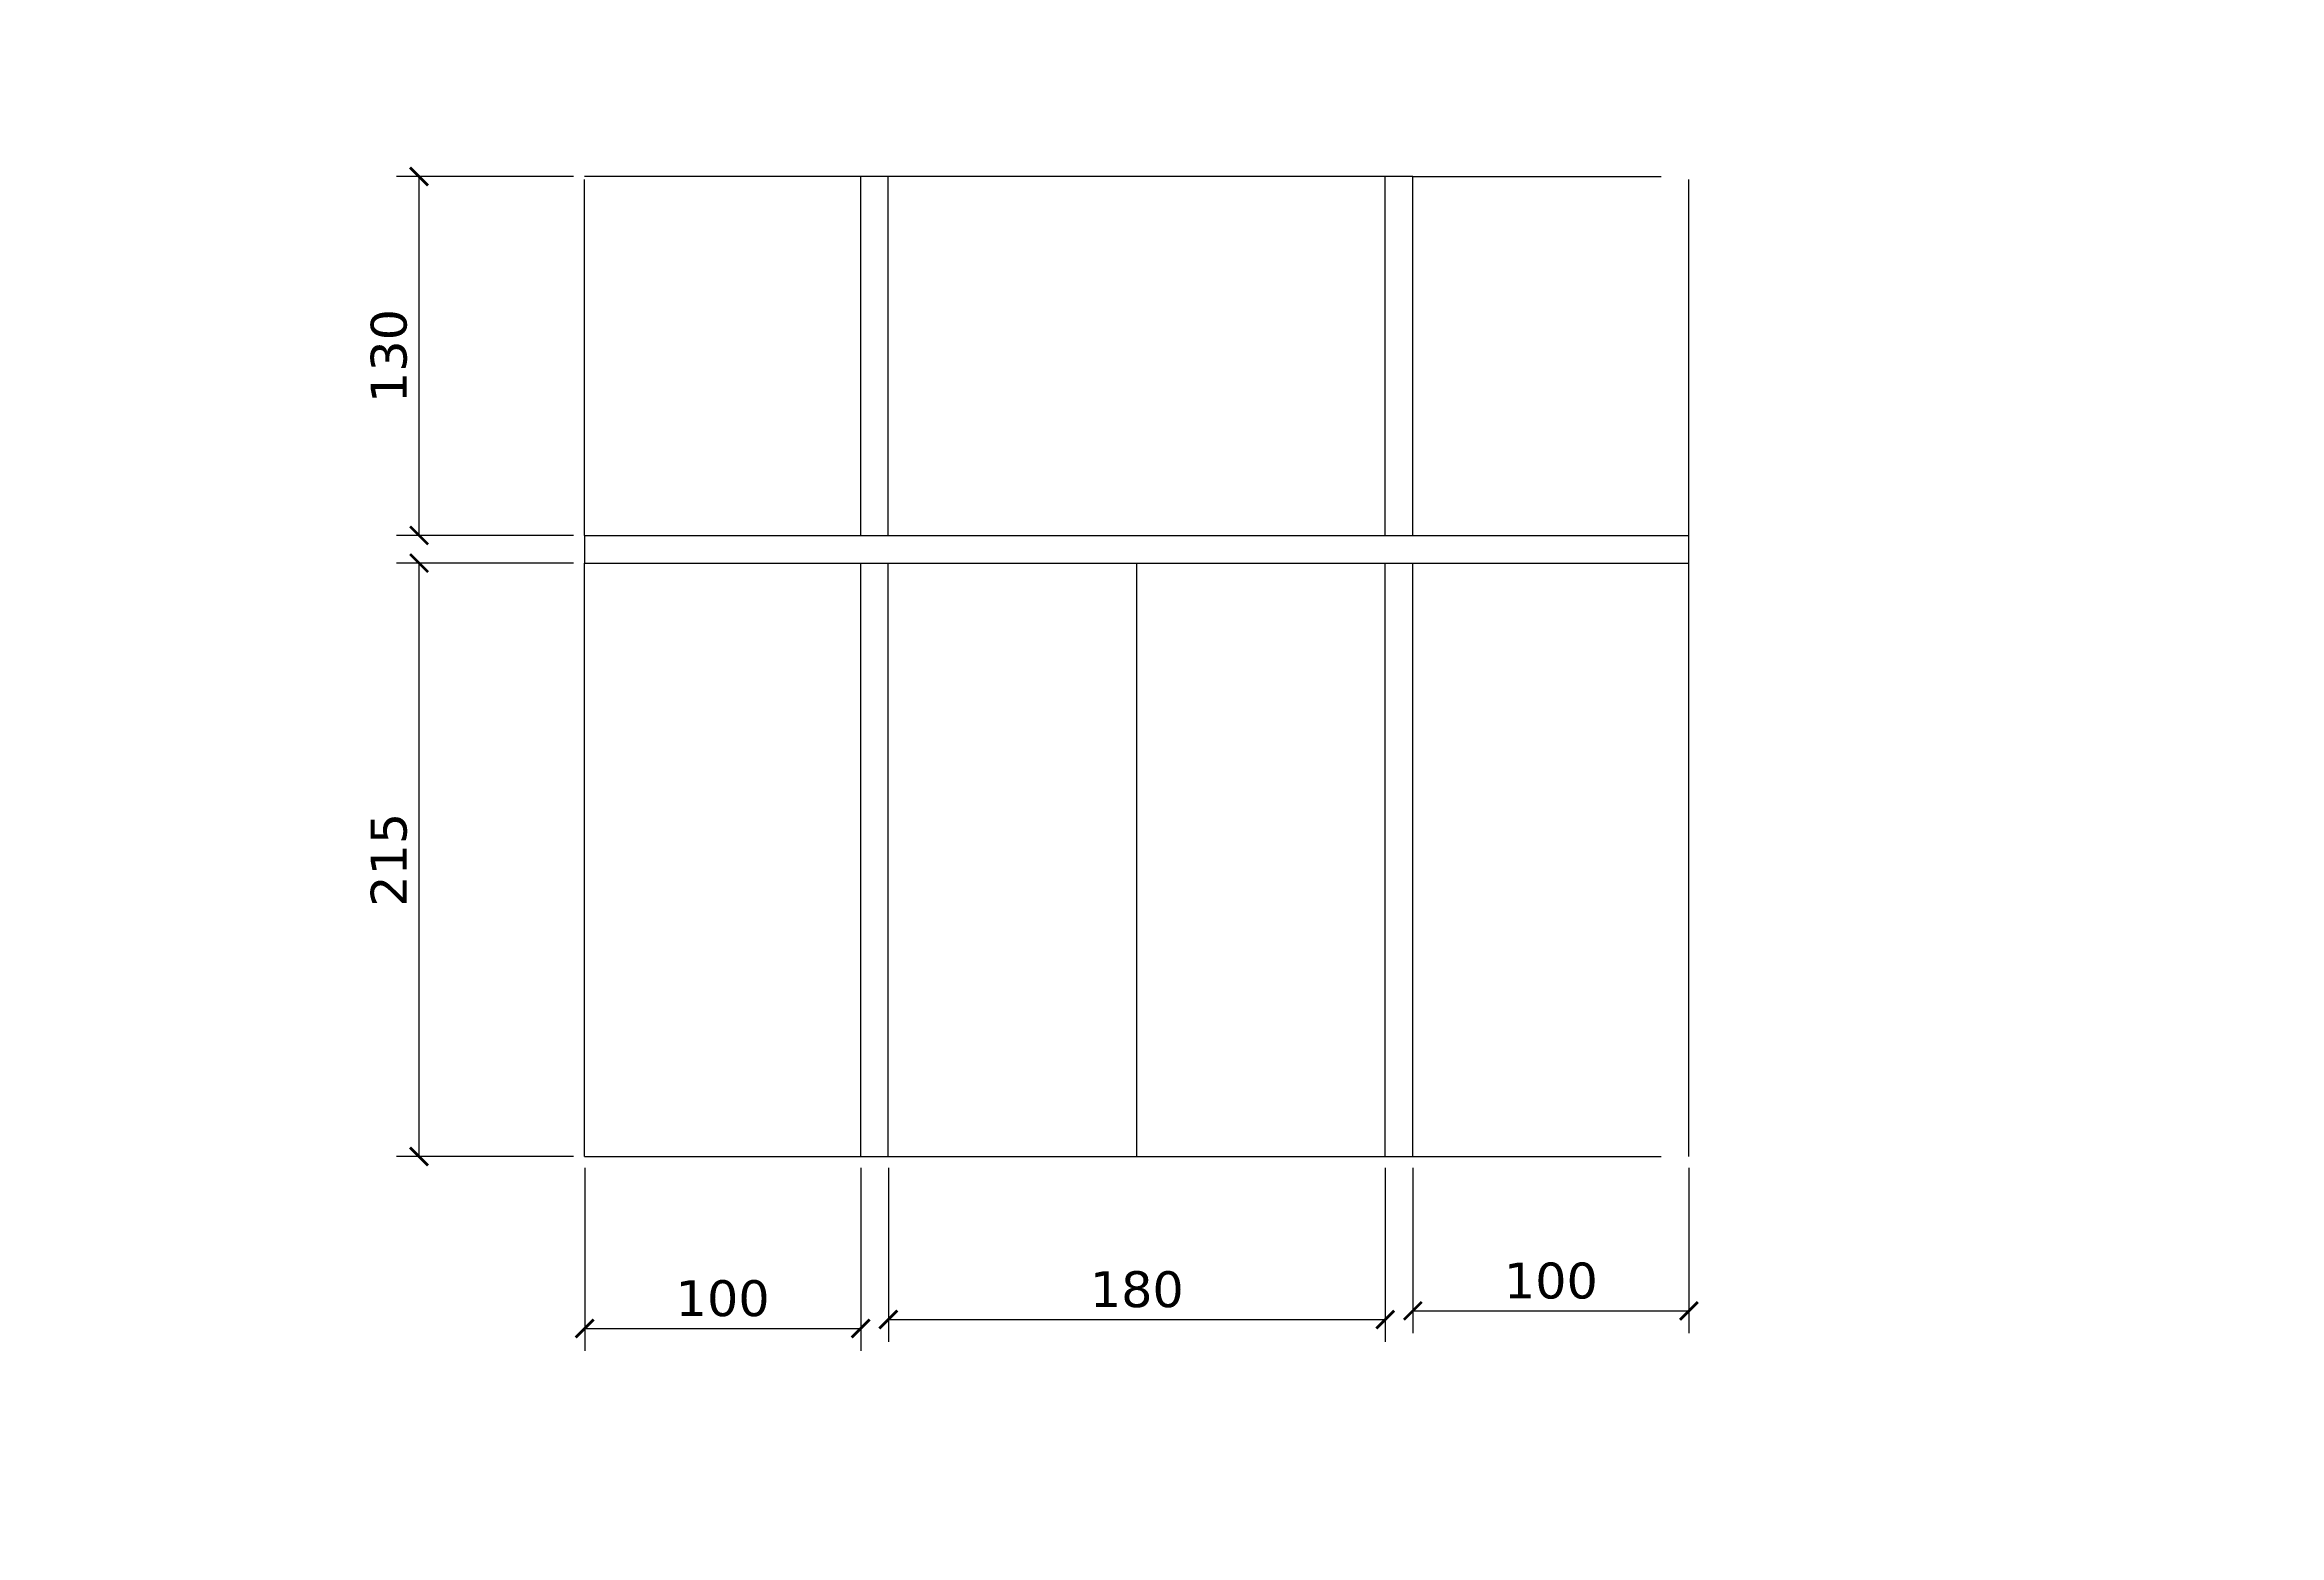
# Paper-space layout 'FaçadeSud' of a CAD drawing. Header units: centimetres, sheet in millimetres. Extents: x -72 to 333, y 0 to 270.
# The model-space entities are those that its viewports show. They can reach past a viewport. Long polylines and large blocks are cut down to what shows.
import ezdxf

# ---------------------------------------------------------------- set-up
doc = ezdxf.new("R2010")
doc.units = ezdxf.units.CM
doc.header["$PDMODE"] = 34
doc.header["$PDSIZE"] = 100
for name, color, linetype in [('Dimensions', 6, 'Continuous'), ('Portes', 3, 'Continuous'), ('VIEWPORT', 7, 'Continuous')]:
    doc.layers.add(name, color=color, linetype=linetype)
doc.layers.get('VIEWPORT').off()
doc.styles.add('Seb', font='Verdana.ttf')
doc.dimstyles.new('d', dxfattribs={"dimtxt": 1, "dimasz": 1, "dimexe": 1.25, "dimexo": 0.625, "dimtad": 1, "dimdec": 1, "dimlfac": 0.1, "dimtxsty": 'Seb', "dimblk": 'ARCHTICK', "dimblk1": 'ARCHTICK', "dimblk2": 'ARCHTICK', "dimcen": 2.5, "dimclrd": 256, "dimclre": 256, "dimadec": 0, "dimazin": 0, "dimtfac": 1, "dimtdec": 1, "dimtmove": 0, "dimatfit": 3, "dimldrblk": 'ARCHTICK', "dimfxl": 1, "dimlwd": -1, "dimlwe": -1, "dimarcsym": 0})

# ---------------------------------------------------------------- blocks, each defined once
blk = doc.blocks.new('_ArchTick')
at = {"color": 0, "linetype": 'ByBlock', "const_width": 0.15}
blk.add_lwpolyline([(-0.5, -0.5), (0.5, 0.5)], dxfattribs=at)
blk = doc.blocks.new('*D356')
at = {"layer": 'Defpoints', "color": 0}
for p in [(286071.7, 90112.8), (287071.7, 90112.8), (287071.7, 89489.9)]:
    blk.add_point(p, dxfattribs=at)
at = {"layer": 'Dimensions'}
for p, q in [((286071.7, 90072.1), (286071.7, 89408.7)), ((287071.7, 90072.1), (287071.7, 89408.7)), ((286071.7, 89489.9), (287071.7, 89489.9))]:
    blk.add_line(p, q, dxfattribs=at)
at = {"layer": 'Dimensions', "xscale": 65, "yscale": 65, "zscale": 65, "rotation": 180}
blk.add_blockref('_ArchTick', (286071.7, 89489.9), dxfattribs=at)
at = {"layer": 'Dimensions', "xscale": 65, "yscale": 65, "zscale": 65}
blk.add_blockref('_ArchTick', (287071.7, 89489.9), dxfattribs=at)
at = {"layer": 'Dimensions', "color": 0, "insert": (286571.7, 89598.6), "char_height": 130, "attachment_point": 5, "style": 'Seb'}
blk.add_mtext('100', dxfattribs=at)
blk = doc.blocks.new('*D357')
at = {"layer": 'Defpoints', "color": 0}
for p in [(287171.7, 90112.8), (288971.7, 90112.8), (288971.7, 89522.4)]:
    blk.add_point(p, dxfattribs=at)
at = {"layer": 'Dimensions'}
for p, q in [((287171.7, 90072.1), (287171.7, 89441.2)), ((288971.7, 90072.1), (288971.7, 89441.2)), ((287171.7, 89522.4), (288971.7, 89522.4))]:
    blk.add_line(p, q, dxfattribs=at)
at = {"layer": 'Dimensions', "xscale": 65, "yscale": 65, "zscale": 65, "rotation": 180}
blk.add_blockref('_ArchTick', (287171.7, 89522.4), dxfattribs=at)
at = {"layer": 'Dimensions', "xscale": 65, "yscale": 65, "zscale": 65}
blk.add_blockref('_ArchTick', (288971.7, 89522.4), dxfattribs=at)
at = {"layer": 'Dimensions', "color": 0, "insert": (288071.7, 89631.1), "char_height": 130, "attachment_point": 5, "style": 'Seb'}
blk.add_mtext('180', dxfattribs=at)
blk = doc.blocks.new('*D358')
at = {"layer": 'Defpoints', "color": 0}
for p in [(289071.7, 90112.8), (290071.7, 90112.8), (290071.7, 89553.7)]:
    blk.add_point(p, dxfattribs=at)
at = {"layer": 'Dimensions'}
for p, q in [((289071.7, 90072.1), (289071.7, 89472.5)), ((290071.7, 90072.1), (290071.7, 89472.5)), ((289071.7, 89553.7), (290071.7, 89553.7))]:
    blk.add_line(p, q, dxfattribs=at)
at = {"layer": 'Dimensions', "xscale": 65, "yscale": 65, "zscale": 65, "rotation": 180}
blk.add_blockref('_ArchTick', (289071.7, 89553.7), dxfattribs=at)
at = {"layer": 'Dimensions', "xscale": 65, "yscale": 65, "zscale": 65}
blk.add_blockref('_ArchTick', (290071.7, 89553.7), dxfattribs=at)
at = {"layer": 'Dimensions', "color": 0, "insert": (289571.7, 89662.5), "char_height": 130, "attachment_point": 5, "style": 'Seb'}
blk.add_mtext('100', dxfattribs=at)
blk = doc.blocks.new('*D359')
at = {"layer": 'Defpoints', "color": 0}
for p in [(285471.7, 92262.8), (286071.7, 92262.8), (286071.7, 90112.8)]:
    blk.add_point(p, dxfattribs=at)
at = {"layer": 'Dimensions'}
for p, q in [((286031.1, 92262.8), (285390.4, 92262.8)), ((285471.7, 90112.8), (285471.7, 92262.8)), ((286031.1, 90112.8), (285390.4, 90112.8))]:
    blk.add_line(p, q, dxfattribs=at)
at = {"layer": 'Dimensions', "xscale": 65, "yscale": 65, "zscale": 65}
for p, rotation in [((285471.7, 92262.8), 90), ((285471.7, 90112.8), 270)]:
    blk.add_blockref('_ArchTick', p, dxfattribs=dict(at, rotation=rotation))
at = {"layer": 'Dimensions', "color": 0, "insert": (285362.9, 91187.8), "char_height": 130, "attachment_point": 5, "rotation": 90, "style": 'Seb'}
blk.add_mtext('215', dxfattribs=at)
blk = doc.blocks.new('*D360')
at = {"layer": 'Defpoints', "color": 0}
for p in [(285471.7, 93662.8), (286071.7, 93662.8), (286071.7, 92362.8)]:
    blk.add_point(p, dxfattribs=at)
at = {"layer": 'Dimensions'}
for p, q in [((286031.1, 93662.8), (285390.4, 93662.8)), ((285471.7, 92362.8), (285471.7, 93662.8)), ((286031.1, 92362.8), (285390.4, 92362.8))]:
    blk.add_line(p, q, dxfattribs=at)
at = {"layer": 'Dimensions', "xscale": 65, "yscale": 65, "zscale": 65}
for p, rotation in [((285471.7, 93662.8), 90), ((285471.7, 92362.8), 270)]:
    blk.add_blockref('_ArchTick', p, dxfattribs=dict(at, rotation=rotation))
at = {"layer": 'Dimensions', "color": 0, "insert": (285362.9, 93012.8), "char_height": 130, "attachment_point": 5, "rotation": 90, "style": 'Seb'}
blk.add_mtext('130', dxfattribs=at)

msp = doc.modelspace()

# ---------------------------------------------------------------- linework, layer by layer
at = {"layer": 'Portes'}
for p, q in [((289071.68, 93662.76), (286071.68, 93662.76)), ((287071.68, 92362.76), (287071.68, 93662.76)), ((287171.68, 92362.76), (287171.68, 93662.76)), ((288971.68, 92362.76), (288971.68, 93662.76)), ((289071.68, 92362.76), (289071.68, 93662.76)), ((289071.68, 93662.76), (289971.68, 93662.76)), ((286071.68, 92362.76), (286071.68, 93652.76)), ((290071.68, 92362.76), (290071.68, 93652.76)), ((286071.68, 92362.76), (286971.68, 92362.76)), ((286071.68, 92362.76), (286071.68, 92262.76)), ((286971.68, 92362.76), (287171.68, 92362.76)), ((287171.68, 92362.76), (288971.68, 92362.76)), ((288971.68, 92362.76), (289171.68, 92362.76)), ((289071.68, 92362.76), (290071.68, 92362.76)), ((290071.68, 92262.76), (290071.68, 92362.76)), ((286071.68, 92262.76), (286971.68, 92262.76)), ((286071.68, 90112.76), (286071.68, 92262.76)), ((286971.68, 92262.76), (287171.68, 92262.76)), ((287071.68, 90112.76), (287071.68, 92262.76)), ((287171.68, 92262.76), (288971.68, 92262.76)), ((287171.68, 90112.76), (287171.68, 92262.76)), ((288071.68, 90112.76), (288071.68, 92262.76)), ((288971.68, 92262.76), (289171.68, 92262.76)), ((288971.68, 90112.76), (288971.68, 92262.76)), ((289071.68, 92262.76), (290071.68, 92262.76)), ((289071.68, 90112.76), (289071.68, 92262.76)), ((290071.68, 90112.76), (290071.68, 92262.76)), ((286071.68, 90112.76), (286971.68, 90112.76)), ((286971.68, 90112.76), (287171.68, 90112.76)), ((287171.68, 90112.76), (288971.68, 90112.76)), ((288971.68, 90112.76), (289171.68, 90112.76)), ((289171.68, 90112.76), (289971.68, 90112.76))]:
    msp.add_line(p, q, dxfattribs=at)

# ---------------------------------------------------------------- dimensions: what is measured, and where the dimension line sits
at = {"layer": 'Dimensions'}
for base, p1, p2, picture, middle in [((285471.67, 93662.76), (286071.68, 92362.76), (286071.68, 93662.76), '*D360', (285362.95, 93012.76)), ((285471.67, 92262.76), (286071.68, 90112.76), (286071.68, 92262.76), '*D359', (285362.95, 91187.76))]:
    dim = msp.add_linear_dim(base=base, p1=p1, p2=p2, angle=90, dimstyle='d', override={"dimtxt": 2}, dxfattribs=at)
    dim.commit()
    dim.dimension.update_dxf_attribs({"geometry": picture, "text_midpoint": middle})
for base, p1, p2, picture, middle in [((287071.68, 89489.9), (286071.68, 90112.76), (287071.68, 90112.76), '*D356', (286571.68, 89598.62)), ((288971.68, 89522.4), (287171.68, 90112.76), (288971.68, 90112.76), '*D357', (288071.68, 89631.12)), ((290071.68, 89553.73), (289071.68, 90112.76), (290071.68, 90112.76), '*D358', (289571.68, 89662.46))]:
    dim = msp.add_linear_dim(base=base, p1=p1, p2=p2, dimstyle='d', override={"dimtxt": 2}, dxfattribs=at)
    dim.commit()
    dim.dimension.update_dxf_attribs({"geometry": picture, "text_midpoint": middle})

psp = doc.layouts.new('FaçadeSud')

# ---------------------------------------------------------------- viewports
at = {"layer": 'VIEWPORT', "color": 7, "view_target_point": (1257.38, 1825)}
psp.add_viewport(center=(130.68, 134.93), size=(404.73, 269.9886), view_center_point=(286905.59, 89615.56), view_height=5399.7706, dxfattribs=at).dxf.unprotected_set("ltscale", 0)

doc.saveas('drawing.dxf')
